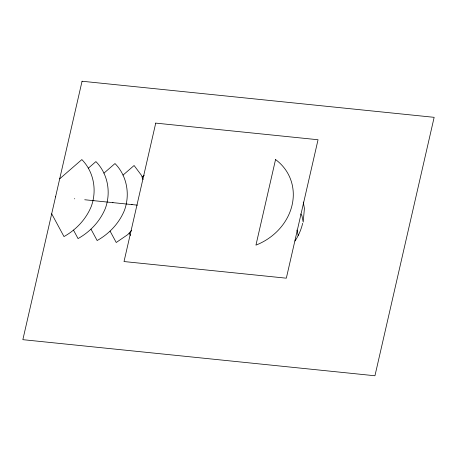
<?xml version="1.0" encoding="UTF-8"?>
<svg xmlns="http://www.w3.org/2000/svg" width="457" height="457" viewBox="0 0 457 457"><rect width="100%" height="100%" fill="white"/><g stroke="black" fill="none" stroke-linecap="round" stroke-linejoin="round"><path stroke-width="0.69" d="M74.645 198.864L74.725 198.521M93.731 200.823L93.811 200.474M112.822 202.777L112.902 202.434M131.913 204.736L131.987 204.388M131.525 230.494L127.857 234.538L116.232 242.496L110.091 231.122M59.701 178.813L81.849 159.59C93.914 171.838 97.13 190.529 91.246 206.49C85.916 219.383 76.096 229.768 63.991 236.572L51.687 213.785M55.634 196.561L55.554 196.91M88.31 168.199L95.907 161.595C107.978 173.849 111.194 192.54 105.31 208.501C99.98 221.394 90.16 231.779 78.05 238.583L73.468 230.088M103.956 173.14L114.998 163.555C127.063 175.802 130.279 194.499 124.401 210.46C119.066 223.353 109.252 233.738 97.141 240.536L91.006 229.168M123.042 175.1L134.09 165.514L141.561 175.471L143.041 179.578M142.133 177.053L144.235 175.231M84.722 199.749L137.437 205.147M300.706 213.979L301.911 215.584L303.208 222.131L304.408 208.421L303.265 202.034M129.182 233.081L130.474 235.475M296.907 230.048L298.215 235.452M302.654 223.296A57.022 50.013 -25.8 0 1 294.993 241.005M82.054 81.237L22.85 339.671L374.946 375.763L434.15 117.329L82.054 81.237M155.734 123.11L124.018 261.547L286.328 278.187L318.043 139.745L155.734 123.11M275.548 159.567L255.949 245.123A55.108 48.333 -25.8 0 0 275.548 159.567"/></g></svg>
